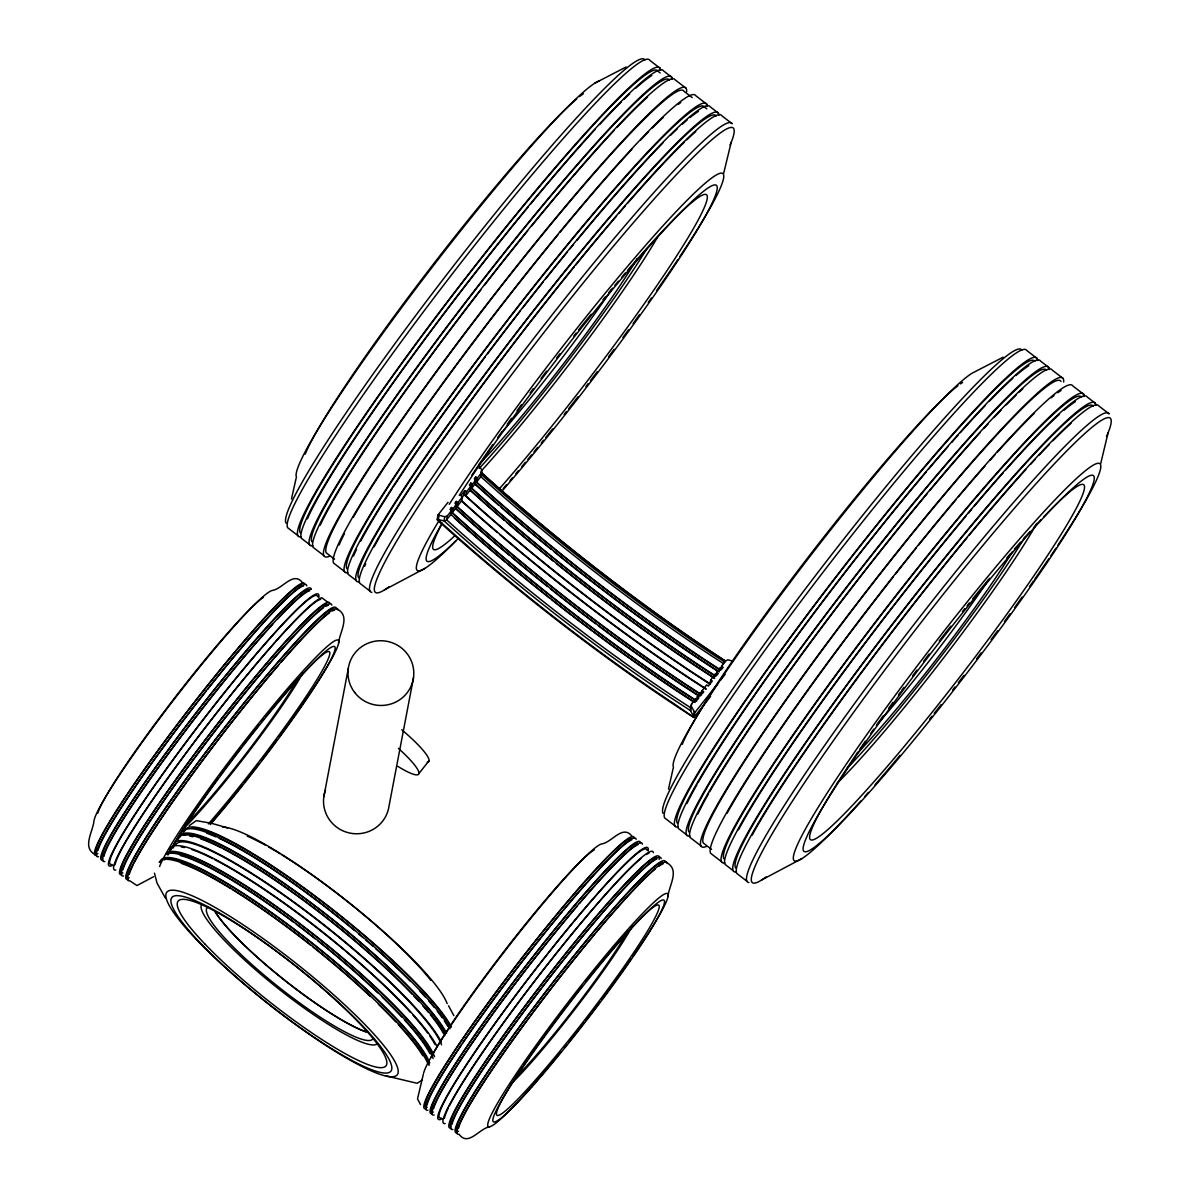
<?xml version="1.0" encoding="UTF-8"?>
<svg xmlns="http://www.w3.org/2000/svg" width="1199" height="1199" viewBox="0 0 1199 1199"><rect width="100%" height="100%" fill="white"/><g stroke="black" fill="none" stroke-linecap="round" stroke-linejoin="round"><path stroke-width="1.5" d="M323.82 796.795L348.295 668.487M448.036 502.336L438.025 514.956L437.095 519.811A363.357 60.55 38.4 0 0 693.876 717.452L710.587 696.394M438.025 514.956L439.134 515.21L438.22 519.946L457.523 537.182A362.323 60.385 38.4 0 0 673.298 703.258L693.876 717.452L694.806 712.611L718.336 682.935M413.505 677.705L389.031 806.013A32.928 32.343 10.8 0 1 348.564 832.78A32.928 32.343 10.8 0 1 325.469 790.216M439.134 515.21L444.784 516.769L444.005 520.861L460.701 535.773A356.897 59.485 38.4 0 0 673.224 699.347L690.609 710.662L693.382 716.343L694.296 711.606L691.149 706.106L691.598 703.948L695.885 698.552L697.443 699.751L698.882 697.953L697.308 696.754L700.741 692.437L702.299 693.636L703.723 691.838L702.164 690.639L706.736 684.869L708.294 686.083L712.296 681.047L710.722 679.833L715.293 674.078L716.852 675.277L718.276 673.478L716.717 672.279L720.149 667.963L721.708 669.162L723.132 667.363L721.573 666.164L725.845 660.769L727.868 659.81L732.634 661.084M696.559 700.666L679.923 689.83A355.429 59.231 38.4 0 1 468.269 526.916L452.293 512.632L453.042 508.721L451.468 507.522L450.045 509.32L451.603 510.534L447.332 515.93L446.583 519.841A2.338 1.813 -39.5 0 1 444.02 520.861L437.395 519.437M451.468 507.522L450.674 511.673L467.61 526.796A357.407 59.56 38.4 0 0 680.447 690.624L696.619 701.145M691.388 706.571L690.609 710.662A2.338 2.038 -69.1 0 1 690.849 707.86L674.213 697.024A355.429 59.231 38.4 0 1 462.559 534.11L446.583 519.841L450.869 514.446L451.603 510.534M701.415 694.551L684.779 683.715A355.429 59.231 38.4 0 1 473.125 520.801L457.134 506.518L457.883 502.606L456.324 501.407L455.53 505.558L472.466 520.681A357.407 59.56 38.4 0 0 685.303 684.509L701.46 695.03M452.293 512.632L455.71 508.316L456.459 504.404L454.901 503.205L456.324 501.407M457.134 506.518L461.705 500.762L462.454 496.851L460.896 495.652L464.882 490.616L466.441 491.815L465.707 495.727L481.683 510.01A355.429 59.231 38.4 0 0 693.337 672.924L709.973 683.745L710.722 679.833M457.883 502.606L464.088 494.752L464.882 490.616M470.353 485.82L470.877 483.062L472.436 484.261L471.702 488.173L487.678 502.456A355.429 59.231 38.4 0 0 699.332 665.355L714.454 675.202M465.707 495.727L470.263 489.971L471.012 486.06L469.453 484.861L470.877 483.062M475.209 479.705L475.733 476.932L477.292 478.146L476.543 482.058L492.534 496.326A355.429 59.231 38.4 0 0 704.188 659.24L720.824 670.076L721.573 666.164M471.702 488.173L475.119 483.856L475.868 479.945L474.309 478.731L475.733 476.932M481.279 472.841L481.788 470.113L478.896 465.077M481.788 470.113L480.829 476.662L476.543 482.058M690.864 707.86L691.598 703.948M695.39 701.16L695.885 698.552M696.814 699.362L697.308 696.754M700.246 695.045L700.741 692.437M701.67 693.247L702.164 690.639M714.799 676.686L715.293 674.078M715.968 676.191L716.717 672.279M719.64 670.571L720.149 667.963M338.568 643.159C339.617 631.708 351.652 615.102 335.885 608.507M423.367 1074.139L417.522 1098.898L420.534 1104.549M667.903 896.657C668.967 885.207 680.987 868.601 665.22 862.021M291.477 498.964L296.153 478.146M723.686 173.33L731.12 142.516M668.487 789.152L673.164 768.334M1100.712 463.518L1108.131 432.704M453.042 508.721L456.459 504.404M466.441 491.815L471.012 486.06M472.436 484.261L475.868 479.945M477.292 478.146L481.578 472.751M418.901 773.535L429.002 760.81M720.584 680.103L725.065 674.452M447.332 515.93L444.784 516.769M189.142 825.721L196.336 820.611L211.758 823.368M422.348 1079.999L417.087 1083.282L386.333 1075.953M384.534 589.833L424.911 568.401M761.545 880.021L801.921 858.589M153.607 876.709L136.971 885.551L129.792 880.77A171.472 14.688 -52.4 0 1 220.541 736.546A171.472 14.688 -52.4 0 1 338.028 609.931M626.163 66.979L594.944 83.091M1003.173 357.167L971.954 373.279A250.441 21.447 -52.4 0 0 795.596 575.205A250.441 21.447 -52.4 0 0 673.538 767.495M489.537 1126.88C479.42 1128.259 468.224 1147.038 459.142 1134.269A171.472 14.688 -52.4 0 1 549.876 990.044A171.472 14.688 -52.4 0 1 667.378 863.43M227.615 827.909L212.223 823.488M725.425 661.174L713.045 653.125A362.323 60.385 38.4 0 1 497.285 487.049L480.739 472.271M724.721 662.118L710.228 652.691A356.897 59.485 38.4 0 1 497.705 489.102L481.009 474.204A2.338 1.813 -39.5 0 1 480.829 476.662L496.806 490.931A355.429 59.231 38.4 0 0 708.459 653.845L723.596 663.691M719.4 669.597L704.712 660.035A357.407 59.56 38.4 0 1 491.875 496.221L474.939 481.084M719.4 671.875L702.764 661.039A355.429 59.231 38.4 0 1 491.11 498.125L475.119 483.856M716.507 670.451L703.288 661.833A357.407 59.56 38.4 0 1 554.043 551.69M714.559 675.711L699.856 666.149A357.407 59.56 38.4 0 1 487.019 502.336L470.083 487.199M714.544 677.99L697.908 667.154A355.429 59.231 38.4 0 1 486.254 504.254L470.263 489.971M714.589 678.469L698.432 667.948A357.407 59.56 38.4 0 1 556.351 563.59M710.033 684.239L693.861 673.703A357.407 59.56 38.4 0 1 481.024 509.89L464.088 494.752M705.986 688.796L689.35 677.96A355.429 59.231 38.4 0 1 477.697 515.045L461.705 500.762M706.031 689.275L689.875 678.754A357.407 59.56 38.4 0 1 499.953 534.784M699.991 696.349L683.355 685.513A355.429 59.231 38.4 0 1 471.702 522.599L455.71 508.316M698.567 695.87L683.88 686.308A357.407 59.56 38.4 0 1 598.376 625.833M695.135 702.464L678.499 691.628A355.429 59.231 38.4 0 1 466.846 528.714L450.869 514.446M693.711 701.985L679.024 692.423A357.407 59.56 38.4 0 1 593.52 631.948M660.124 68.268L649.828 60.355A295.838 25.344 -52.4 0 0 455.395 269.895A295.838 25.344 -52.4 0 0 287.685 527.755L297.981 535.668M671.785 77.246L663.542 70.921A295.838 25.344 -52.4 0 0 469.124 280.461A295.838 25.344 -52.4 0 0 301.414 538.321L309.642 544.646M686.188 88.336L675.217 79.898A295.838 25.344 -52.4 0 0 480.784 289.439A295.838 25.344 -52.4 0 0 313.074 547.299L324.045 555.736M706.781 104.193L695.795 95.74A295.838 25.344 -52.4 0 0 501.362 305.28A295.838 25.344 -52.4 0 0 333.652 563.14L344.638 571.593M718.441 113.171L710.198 106.831A295.838 25.344 -52.4 0 0 515.78 316.371A295.838 25.344 -52.4 0 0 348.07 574.231L356.298 580.571M1037.135 358.471L1026.839 350.543A295.838 25.344 -52.4 0 0 832.406 560.083A295.838 25.344 -52.4 0 0 664.696 817.943L674.992 825.871M1048.795 367.449L1040.567 361.109A295.838 25.344 -52.4 0 0 846.134 570.649A295.838 25.344 -52.4 0 0 678.424 828.509L686.652 834.849M1063.198 378.539L1052.227 370.086A295.838 25.344 -52.4 0 0 857.795 579.627A295.838 25.344 -52.4 0 0 690.084 837.487L701.07 845.939M1083.791 394.381L1072.805 385.928A295.838 25.344 -52.4 0 0 878.372 595.468A295.838 25.344 -52.4 0 0 710.662 853.328L721.648 861.781M1095.451 403.359L1087.223 397.019A295.838 25.344 -52.4 0 0 892.79 606.559A295.838 25.344 -52.4 0 0 725.08 864.419L733.308 870.759M660.154 72.929L657.876 71.176A292.166 25.029 -52.4 0 0 465.856 278.123A292.166 25.029 -52.4 0 0 300.23 532.776M692.183 97.584L683.94 91.244A292.166 25.029 -52.4 0 0 491.92 298.191A292.166 25.029 -52.4 0 0 326.293 552.844L334.536 559.184M706.811 108.839L704.532 107.086A292.166 25.029 -52.4 0 0 512.513 314.033A292.166 25.029 -52.4 0 0 346.886 568.686M711.547 849.372L703.303 843.032A292.166 25.029 -52.4 0 1 868.945 588.379A292.166 25.029 -52.4 0 1 1060.95 381.432M370.026 591.122L359.73 583.209A295.838 25.344 -52.4 0 1 527.44 325.349A295.838 25.344 -52.4 0 1 721.873 115.808L732.154 123.722A295.838 25.344 -52.4 0 0 529.868 343.469A295.838 25.344 -52.4 0 0 371.87 592.336M747.037 881.325L736.741 873.397A295.838 25.344 -52.4 0 1 904.451 615.537A295.838 25.344 -52.4 0 1 1098.884 405.996L1109.18 413.925A295.838 25.344 -52.4 0 0 906.879 633.657A295.838 25.344 -52.4 0 0 748.88 882.539M302.777 583.044C293.695 570.274 282.499 589.054 272.383 590.433A146.967 12.59 -52.4 0 0 177.437 695.105A146.967 12.59 -52.4 0 0 94.017 820.641C92.967 832.091 80.933 848.697 96.699 855.292A171.472 14.688 -52.4 0 1 187.434 711.067A171.472 14.688 -52.4 0 1 304.936 584.453M327.792 602.288L321.902 597.761A171.472 14.688 -52.4 0 0 197.49 737.685A171.472 14.688 -52.4 0 0 115.823 870.009M632.128 836.542C623.045 823.773 611.85 842.552 601.733 843.931A146.967 12.59 -52.4 0 0 508.451 946.446A146.967 12.59 -52.4 0 0 423.622 1073.06M474.819 484.051L490.451 498.02A357.407 59.56 38.4 0 0 498.439 505.019M469.963 490.166L485.595 504.135A357.407 59.56 38.4 0 0 504.419 520.486M461.405 500.957L477.037 514.926A357.407 59.56 38.4 0 0 497.21 532.446M455.41 508.511L471.042 522.479A357.407 59.56 38.4 0 0 509.185 555.212M454.466 518.133L466.186 528.594A357.407 59.56 38.4 0 0 505.738 562.496M448.561 1005.796L453.866 1015.643M165.387 898.066L157.054 883.138L154.446 873.142M694.296 711.606L694.806 712.611M725.47 660.949A363.357 60.55 38.4 0 1 481.339 472.451M553.488 561.282A357.407 59.56 38.4 0 1 549.187 557.805M547.763 556.651A357.407 59.56 38.4 0 1 507.147 522.824M551.195 549.382A357.407 59.56 38.4 0 1 501.137 507.357M592.066 630.869A357.407 59.56 38.4 0 1 573.137 616.481M571.683 615.372A357.407 59.56 38.4 0 1 551.36 599.53M549.921 598.391A357.407 59.56 38.4 0 1 507.132 563.665M595.468 623.645A357.407 59.56 38.4 0 1 577.993 610.366M576.539 609.257A357.407 59.56 38.4 0 1 550.431 588.844M547.553 586.551A357.407 59.56 38.4 0 1 511.988 557.55M682.216 744.339A237.147 20.308 -52.4 0 1 808.171 557.205A237.147 20.308 -52.4 0 1 957.926 385.733M960.399 383.905A237.147 20.308 -52.4 0 1 962.602 382.436M398.398 748.356A49.399 8.228 38.4 0 1 418.946 773.175A49.399 8.228 38.4 0 1 397.903 766.401M401.77 729.771A49.399 8.228 38.4 0 1 427.219 762.144M689.95 836.003A295.838 25.344 -52.4 0 1 848.427 584.677A295.838 25.344 -52.4 0 1 1049.275 369.517M706.151 846.569A295.838 25.344 -52.4 0 1 861.841 597.057A295.838 25.344 -52.4 0 1 1063.648 382.016M678.289 827.025A295.838 25.344 -52.4 0 1 836.752 575.7A295.838 25.344 -52.4 0 1 1037.615 360.539M663.047 813.237A293.126 25.104 -52.4 0 1 829.213 557.76A293.126 25.104 -52.4 0 1 1021.863 350.138M677.24 822.964A292.166 25.029 -52.4 0 1 842.867 568.311A292.166 25.029 -52.4 0 1 1034.887 361.364M860.852 800.962A250.441 21.447 -52.4 0 1 824.897 796.601A250.441 21.447 -52.4 0 1 1047.102 508.211A250.441 21.447 -52.4 0 1 1057.863 545.26M1055.914 548.198A250.441 21.447 -52.4 0 1 1050.894 555.692M1048.81 558.764A250.441 21.447 -52.4 0 1 1034.617 579.372M1033.493 580.99A250.441 21.447 -52.4 0 1 1029.446 586.746M1022.118 597.087A250.441 21.447 -52.4 0 1 1014.504 607.668M1010.068 613.798A250.441 21.447 -52.4 0 1 1004.462 621.502M997.643 630.749A250.441 21.447 -52.4 0 1 991.123 639.532M981.097 652.915A250.441 21.447 -52.4 0 1 976.571 658.895M964.041 675.292A250.441 21.447 -52.4 0 1 958.361 682.651M954.944 687.042A250.441 21.447 -52.4 0 1 952.665 689.98M941.14 704.652A250.441 21.447 -52.4 0 1 934.216 713.375M931.923 716.253A250.441 21.447 -52.4 0 1 929.63 719.13M900.044 755.355A250.441 21.447 -52.4 0 1 874.925 784.94M868.436 792.389A250.441 21.447 -52.4 0 1 864.599 796.736M688.9 831.941A292.166 25.029 -52.4 0 1 854.527 577.289A292.166 25.029 -52.4 0 1 1046.547 370.341M1036.73 523.453A189.442 16.231 -52.4 0 1 837.112 783.217M1043.7 516.874A223.853 19.169 -52.4 0 1 1041.991 563.845A223.853 19.169 -52.4 0 1 845.175 812.937A223.853 19.169 -52.4 0 1 857.72 752.268M859.848 749.15A223.853 19.169 -52.4 0 1 865.318 741.222M870.774 733.383A223.853 19.169 -52.4 0 1 873.771 729.127M876.844 724.796A223.853 19.169 -52.4 0 1 883.138 715.968M888.534 708.489A223.853 19.169 -52.4 0 1 892.925 702.449M898.471 694.865A223.853 19.169 -52.4 0 1 900.704 691.823M901.828 690.309A223.853 19.169 -52.4 0 1 903.941 687.462M912.544 675.921A223.853 19.169 -52.4 0 1 916.935 670.091M923.59 661.308A223.853 19.169 -52.4 0 1 929.15 654.025M939.237 640.97A223.853 19.169 -52.4 0 1 950.837 626.163M962.467 611.535A223.853 19.169 -52.4 0 1 964.76 608.657M967.068 605.795A223.853 19.169 -52.4 0 1 969.347 602.977M972.749 598.781A223.853 19.169 -52.4 0 1 989.55 578.353M1006.8 557.955A223.853 19.169 -52.4 0 1 1010.622 553.518M1014.414 549.157A223.853 19.169 -52.4 0 1 1020.604 542.113M1024.246 538.036A223.853 19.169 -52.4 0 1 1030.106 531.517M1033.493 527.8A223.853 19.169 -52.4 0 1 1040.972 519.752M766.071 876.919A293.126 25.104 -52.4 0 1 915.826 629.265A293.126 25.104 -52.4 0 1 1106.512 436.511M735.557 867.851A292.166 25.029 -52.4 0 1 901.183 613.199A292.166 25.029 -52.4 0 1 1093.203 406.251M736.606 871.913A295.838 25.344 -52.4 0 1 895.083 620.587A295.838 25.344 -52.4 0 1 1095.931 405.427M723.896 858.874A292.166 25.029 -52.4 0 1 889.523 604.221A292.166 25.029 -52.4 0 1 1081.543 397.274M724.945 862.935A295.838 25.344 -52.4 0 1 883.408 611.61A295.838 25.344 -52.4 0 1 1084.271 396.449M738.509 829.783A292.166 25.029 -52.4 0 1 965.914 516.14M968.252 513.352A292.166 25.029 -52.4 0 1 971.73 509.23M974.023 506.503A292.166 25.029 -52.4 0 1 1003.308 472.676M1005.766 469.903A292.166 25.029 -52.4 0 1 1059.466 414.269M1064.127 410.178A292.166 25.029 -52.4 0 1 1075.458 401.605M727.044 813.297A292.166 25.029 -52.4 0 1 893.375 576.764M895.668 573.856A292.166 25.029 -52.4 0 1 916.291 547.958M918.554 545.155A292.166 25.029 -52.4 0 1 956.158 499.503M958.466 496.776A292.166 25.029 -52.4 0 1 985.143 465.826M990.134 460.191A292.166 25.029 -52.4 0 1 995.005 454.736M997.403 452.083A292.166 25.029 -52.4 0 1 1034.317 413.265M1051.193 397.858A292.166 25.029 -52.4 0 1 1053.966 395.595M1057.758 392.732A292.166 25.029 -52.4 0 1 1061.055 390.514M988.561 579.881A156.425 13.399 -52.4 0 1 876.409 725.32M1012.526 551.495A160.096 13.714 -52.4 0 1 857.27 753.332M1024.725 537.317A182.113 15.602 -52.4 0 1 846.674 768.769M686.922 803.555A292.166 25.029 -52.4 0 1 696.919 784.701M698.028 782.752A292.166 25.029 -52.4 0 1 926.227 471.956M928.506 469.244A292.166 25.029 -52.4 0 1 947.824 446.792M951.631 442.446A292.166 25.029 -52.4 0 1 957.881 435.372M960.339 432.629A292.166 25.029 -52.4 0 1 985.203 405.592M989.325 401.275A292.166 25.029 -52.4 0 1 1012.81 378.359M1015.958 375.557A292.166 25.029 -52.4 0 1 1028.802 365.695M697.893 813.986A292.166 25.029 -52.4 0 1 708.579 793.678M709.688 791.73A292.166 25.029 -52.4 0 1 927.397 493.418M929.75 490.601A292.166 25.029 -52.4 0 1 980.347 432.344M983.794 428.568A292.166 25.029 -52.4 0 1 988.276 423.712M994.046 417.537A292.166 25.029 -52.4 0 1 1001 410.253M1006.291 404.827A292.166 25.029 -52.4 0 1 1016.078 395.16M1019.42 391.968A292.166 25.029 -52.4 0 1 1022.822 388.821M752.103 835.208A292.166 25.029 -52.4 0 1 858.784 676.386M859.848 674.947A292.166 25.029 -52.4 0 1 966.934 537.901M969.317 535.024A292.166 25.029 -52.4 0 1 1025.834 469.543M1030.466 464.478A292.166 25.029 -52.4 0 1 1034.932 459.622M1039.278 454.976A292.166 25.029 -52.4 0 1 1049.005 444.784M1052.947 440.737A292.166 25.029 -52.4 0 1 1071.127 423.247M184.436 831.536A171.472 28.581 38.4 0 1 306.659 889.778A171.472 28.581 38.4 0 1 451.483 1026.958M183.012 833.335A171.472 28.581 38.4 0 1 305.235 891.576A171.472 28.581 38.4 0 1 450.06 1028.757M179.58 837.651A171.472 28.581 38.4 0 1 301.803 895.893A171.472 28.581 38.4 0 1 446.627 1033.088M183.732 835.238A169.494 28.251 38.4 0 1 313.913 905.32A169.494 28.251 38.4 0 1 445.773 1033.283M178.156 839.45A171.472 28.581 38.4 0 1 300.379 897.691A171.472 28.581 38.4 0 1 445.204 1034.887M173.525 847.858A171.472 28.581 38.4 0 1 292.256 900.854A171.472 28.581 38.4 0 1 441.307 1041.901M175.654 844.935A169.494 28.251 38.4 0 1 305.88 911.33A169.494 28.251 38.4 0 1 441.562 1044.809M169.599 850.256A171.472 28.581 38.4 0 1 293.275 909.561A171.472 28.581 38.4 0 1 437.305 1046.937M166.406 853.283A171.472 28.581 38.4 0 1 300.829 924.369A171.472 28.581 38.4 0 1 434.548 1056.724M169.179 853.598A169.494 28.251 38.4 0 1 304.351 927.471A169.494 28.251 38.4 0 1 433.004 1055.6M166.211 854.153A171.472 28.581 38.4 0 1 302.972 928.895A171.472 28.581 38.4 0 1 433.124 1058.522M160.186 862.126A171.472 28.581 38.4 0 1 288.899 925.163A171.472 28.581 38.4 0 1 429.707 1062.839M164.323 859.713A169.494 28.251 38.4 0 1 304.531 937.468A169.494 28.251 38.4 0 1 429.212 1065.192M159.242 862.426A171.472 28.581 38.4 0 1 290.997 929.6A171.472 28.581 38.4 0 1 428.268 1064.637M377.535 1043.46A112.151 18.689 38.4 0 1 281.87 991.423A112.151 18.689 38.4 0 1 201.117 905.62M373.339 1037.69A105.692 17.61 38.4 0 1 278.932 987.242A105.692 17.61 38.4 0 1 208.371 906.834M365.92 1031.739A105.692 17.61 38.4 0 1 283.623 979.448A106.201 17.7 38.4 0 1 214.966 911.495M215.295 911.81A105.692 17.61 38.4 0 0 283.623 979.448A106.201 17.7 38.4 0 0 366.309 1031.994M222.609 827.085A146.967 24.49 38.4 0 1 344.338 898.95A146.967 24.49 38.4 0 1 447.152 1003.668M192.095 828.179A169.494 28.251 38.4 0 1 325.768 904.541A169.494 28.251 38.4 0 1 450.629 1027.168M206.828 833.215A169.494 28.251 38.4 0 1 215.85 836.827M219.162 838.326A169.494 28.251 38.4 0 1 354.604 930.574M358.771 934.066A169.494 28.251 38.4 0 1 363.087 937.708M365.935 940.166A169.494 28.251 38.4 0 1 373.009 946.296M375.797 948.754A169.494 28.251 38.4 0 1 410.223 981.112M419.95 991.198A169.494 28.251 38.4 0 1 425.135 996.834M428.777 1000.94A169.494 28.251 38.4 0 1 434.308 1007.46M437.26 1011.147A169.494 28.251 38.4 0 1 442.176 1017.696M444.304 1020.769A169.494 28.251 38.4 0 1 447.827 1026.419M189.817 836.198A169.494 28.251 38.4 0 1 193.024 836.722M200.623 838.85A169.494 28.251 38.4 0 1 221.305 847.843M223.119 848.772A169.494 28.251 38.4 0 1 412.381 994.436M413.745 995.874A169.494 28.251 38.4 0 1 419.021 1001.555M422.737 1005.706A169.494 28.251 38.4 0 1 428.403 1012.316M430.471 1014.834A169.494 28.251 38.4 0 1 443.69 1033.823M181.259 846.989A169.494 28.251 38.4 0 1 184.466 847.513M192.065 849.656A169.494 28.251 38.4 0 1 212.748 858.634M214.561 859.563A169.494 28.251 38.4 0 1 343.978 949.818M345.357 950.987A169.494 28.251 38.4 0 1 410.448 1012.361M412.951 1015.133A169.494 28.251 38.4 0 1 427.623 1033.013M429.856 1036.161A169.494 28.251 38.4 0 1 435.132 1044.629M180.24 855.472A169.494 28.251 38.4 0 1 293.275 921.971M296.213 924.174A169.494 28.251 38.4 0 1 315.097 938.742M318.005 941.035A169.494 28.251 38.4 0 1 377.91 992.952M381.911 996.789A169.494 28.251 38.4 0 1 401.86 1017.082M404.468 1019.914A169.494 28.251 38.4 0 1 429.782 1053.426M181.214 863.325A169.494 28.251 38.4 0 1 230.673 888.564M232.381 889.613A169.494 28.251 38.4 0 1 310.241 944.857M313.149 947.165A169.494 28.251 38.4 0 1 370.341 996.489M378.374 1004.177A169.494 28.251 38.4 0 1 395.685 1021.773M398.323 1024.62A169.494 28.251 38.4 0 1 422.782 1055.66M247.234 836.123A139.803 23.306 38.4 0 1 265.459 845.22M268.576 846.959A139.803 23.306 38.4 0 1 280.041 853.748M281.72 854.782A139.803 23.306 38.4 0 1 430.711 980.257M426.05 1108.79A171.472 14.688 -52.4 0 1 516.784 964.566A171.472 14.688 -52.4 0 1 634.271 837.951M427.234 1107.217A169.494 14.523 -52.4 0 1 507.956 976.421A169.494 14.523 -52.4 0 1 630.944 838.116M427.069 1105.013A169.494 14.523 -52.4 0 1 461.705 1044.614M462.664 1043.19A169.494 14.523 -52.4 0 1 562.436 911.39M563.56 910.056A169.494 14.523 -52.4 0 1 631.768 839.81M427.878 1110.199A171.472 14.688 -52.4 0 1 518.627 965.989A171.472 14.688 -52.4 0 1 636.114 839.36M432.299 1113.601A171.472 14.688 -52.4 0 1 523.034 969.377A171.472 14.688 -52.4 0 1 640.521 842.762M433.483 1112.028A169.494 14.523 -52.4 0 1 514.206 981.232A169.494 14.523 -52.4 0 1 637.194 842.927M433.573 1108.745A169.494 14.523 -52.4 0 1 577.064 906.234M579.462 903.417A169.494 14.523 -52.4 0 1 638.018 844.621M434.143 1115.01A171.472 14.688 -52.4 0 1 524.877 970.8A171.472 14.688 -52.4 0 1 642.364 844.186M442.266 1118.697A171.472 14.688 -52.4 0 1 530.752 975.327A171.472 14.688 -52.4 0 1 648.119 850.945M441.202 1117.978A169.494 14.523 -52.4 0 1 530.902 975.416A169.494 14.523 -52.4 0 1 647.04 850.256M444.364 1118.322A169.494 14.523 -52.4 0 1 448.426 1107.801M449.445 1105.793A169.494 14.523 -52.4 0 1 540.554 973.543A169.494 14.523 -52.4 0 1 641.12 858.379M646.426 854.467A169.494 14.523 -52.4 0 1 649.049 853.118M445.174 1123.508A171.472 14.688 -52.4 0 1 535.908 979.283A171.472 14.688 -52.4 0 1 653.395 852.669M451.049 1128.034A171.472 14.688 -52.4 0 1 546.354 977.904A171.472 14.688 -52.4 0 1 659.15 859.443M450.794 1126.281A169.494 14.523 -52.4 0 1 537.422 989.804A169.494 14.523 -52.4 0 1 655.943 857.36M452.083 1124.272A169.494 14.523 -52.4 0 1 457.164 1111.728M457.838 1110.424A169.494 14.523 -52.4 0 1 560.667 963.666A169.494 14.523 -52.4 0 1 656.767 859.069M452.892 1129.458A171.472 14.688 -52.4 0 1 543.627 985.233A171.472 14.688 -52.4 0 1 661.129 858.619M457.299 1132.845A171.472 14.688 -52.4 0 1 548.048 988.635A171.472 14.688 -52.4 0 1 665.535 862.006M458.498 1131.271A169.494 14.523 -52.4 0 1 539.22 1000.476A169.494 14.523 -52.4 0 1 662.193 862.171M458.588 1128.004A169.494 14.523 -52.4 0 1 594.809 934.111M596.023 932.657A169.494 14.523 -52.4 0 1 655.104 869.14M658.806 866.292A169.494 14.523 -52.4 0 1 663.032 863.88M560.982 1051.838A146.967 12.59 -52.4 0 1 495.831 1106.152A146.967 12.59 -52.4 0 1 633.881 922.75A146.967 12.59 -52.4 0 1 633.132 956.008M631.139 958.885A146.967 12.59 -52.4 0 1 618.414 976.855M617.365 978.309A146.967 12.59 -52.4 0 1 601.898 999.352M599.605 1002.394A146.967 12.59 -52.4 0 1 586.191 1020.019M583.928 1022.927A146.967 12.59 -52.4 0 1 573.811 1035.846M572.702 1037.255A146.967 12.59 -52.4 0 1 569.195 1041.661M566.842 1044.584A146.967 12.59 -52.4 0 1 564.489 1047.506M586.026 981.367A132.624 11.361 -52.4 0 1 654.549 918.719A132.624 11.361 -52.4 0 1 533.045 1082.727A132.624 11.361 -52.4 0 1 522.569 1067.035M523.693 1065.386A132.624 11.361 -52.4 0 1 582.519 985.788M632.652 925.478A112.151 9.607 -52.4 0 1 576.509 1007.205A112.151 9.607 -52.4 0 1 511.044 1083.881M627.766 931.263A105.692 9.052 -52.4 0 1 576.344 1005.856A105.692 9.052 -52.4 0 1 516.14 1076.897M431.07 1057.593A139.803 11.975 -52.4 0 1 512.962 939.866A139.803 11.975 -52.4 0 1 594.269 849.881M97.823 813.207A139.803 11.975 -52.4 0 1 172.027 701.31A139.803 11.975 -52.4 0 1 263.435 597.297M97.883 853.718A169.494 14.523 -52.4 0 1 178.606 722.922A169.494 14.523 -52.4 0 1 301.593 584.617M97.973 850.436A169.494 14.523 -52.4 0 1 206.408 690.804M207.532 689.38A169.494 14.523 -52.4 0 1 303.437 586.026M98.543 856.7A171.472 14.688 -52.4 0 1 189.277 712.491A171.472 14.688 -52.4 0 1 306.764 585.861M102.949 860.103A171.472 14.688 -52.4 0 1 193.698 715.878A171.472 14.688 -52.4 0 1 311.185 589.264M102.694 858.349A169.494 14.523 -52.4 0 1 189.322 721.873A169.494 14.523 -52.4 0 1 307.843 589.428M103.983 856.326A169.494 14.523 -52.4 0 1 165.387 757.858A169.494 14.523 -52.4 0 1 272.683 624.289M277.583 618.984A169.494 14.523 -52.4 0 1 309.687 590.837M104.793 861.511A171.472 14.688 -52.4 0 1 186.459 729.187A171.472 14.688 -52.4 0 1 310.871 589.264M112.931 865.198A171.472 14.688 -52.4 0 1 201.417 721.828A171.472 14.688 -52.4 0 1 318.784 597.447M111.867 864.479A169.494 14.523 -52.4 0 1 201.552 721.918A169.494 14.523 -52.4 0 1 317.69 596.757M115.014 864.824A169.494 14.523 -52.4 0 1 274.871 642.604M275.95 641.39A169.494 14.523 -52.4 0 1 320.718 599.335M121.713 874.536A171.472 14.688 -52.4 0 1 212.448 730.311A171.472 14.688 -52.4 0 1 329.935 603.697M122.898 872.962A169.494 14.523 -52.4 0 1 203.62 742.166A169.494 14.523 -52.4 0 1 326.608 603.861M122.987 869.68A169.494 14.523 -52.4 0 1 211.579 735.542A169.494 14.523 -52.4 0 1 323.22 607.983M326.218 606.109A169.494 14.523 -52.4 0 1 328.436 605.27M123.542 875.944A171.472 14.688 -52.4 0 1 214.291 731.735A171.472 14.688 -52.4 0 1 331.778 605.12M127.963 879.347A171.472 14.688 -52.4 0 1 218.698 735.137A171.472 14.688 -52.4 0 1 336.185 608.507M129.147 877.773A169.494 14.523 -52.4 0 1 209.87 746.977A169.494 14.523 -52.4 0 1 332.857 608.672M129.237 874.491A169.494 14.523 -52.4 0 1 133.059 865.064M134.063 863.04A169.494 14.523 -52.4 0 1 186.07 783.097M187.074 781.703A169.494 14.523 -52.4 0 1 278.663 665.025M281.001 662.328A169.494 14.523 -52.4 0 1 329.47 612.794M332.468 610.92A169.494 14.523 -52.4 0 1 334.686 610.081M302.613 673.313A112.151 9.607 -52.4 0 1 247.294 753.527A112.151 9.607 -52.4 0 1 182.997 829.138M297.592 679.263A105.692 9.052 -52.4 0 1 244.731 755.31A105.692 9.052 -52.4 0 1 185.35 824.792M159.602 866.502A146.967 12.59 -52.4 0 1 248.208 736.576A146.967 12.59 -52.4 0 1 337.324 639.981A146.967 12.59 -52.4 0 1 279.322 736.726M277.089 739.768A146.967 12.59 -52.4 0 1 261.322 760.691M259.089 763.598A146.967 12.59 -52.4 0 1 244.461 782.347M242.183 785.225A146.967 12.59 -52.4 0 1 210.469 823.758M167.92 855.037A139.803 11.975 -52.4 0 1 280.446 699.631A139.803 11.975 -52.4 0 1 327.672 665.655A139.803 11.975 -52.4 0 1 210.29 824.552M266.073 716.268A132.624 11.361 -52.4 0 1 324.494 666.539A132.624 11.361 -52.4 0 1 208.371 823.938M171.232 849.357A132.624 11.361 -52.4 0 1 218.023 778.376M220.121 775.513A132.624 11.361 -52.4 0 1 240.834 748.056M243.082 745.149A132.624 11.361 -52.4 0 1 259.044 724.93M261.397 722.023A132.624 11.361 -52.4 0 1 263.735 719.13M312.939 545.8A295.838 25.344 -52.4 0 1 471.402 294.489A295.838 25.344 -52.4 0 1 672.264 79.329M296.528 477.292A250.441 21.447 -52.4 0 1 426.499 274.616A250.441 21.447 -52.4 0 1 599.425 80.873M329.125 556.381A295.838 25.344 -52.4 0 1 484.816 306.869A295.838 25.344 -52.4 0 1 686.622 91.828M301.279 536.822A295.838 25.344 -52.4 0 1 459.742 285.512A295.838 25.344 -52.4 0 1 660.604 70.336M286.036 523.049A293.126 25.104 -52.4 0 1 452.203 267.572A293.126 25.104 -52.4 0 1 644.852 59.95M459.262 495.457A237.147 20.308 -52.4 0 1 656.872 237.897A237.147 20.308 -52.4 0 1 694.776 234.12A237.147 20.308 -52.4 0 1 501.901 491.2M458.108 538.651A237.147 20.308 -52.4 0 1 442.161 523.169M449.235 504.299A250.441 21.447 -52.4 0 1 671.455 216.569A250.441 21.447 -52.4 0 1 679.878 256.541M677.915 259.479A250.441 21.447 -52.4 0 1 656.467 290.802M651.402 298.011A250.441 21.447 -52.4 0 1 648.269 302.433M639.696 314.438A250.441 21.447 -52.4 0 1 633.057 323.61M628.576 329.77A250.441 21.447 -52.4 0 1 622.91 337.474M614.113 349.344A250.441 21.447 -52.4 0 1 608.567 356.762M597.282 371.69A250.441 21.447 -52.4 0 1 590.448 380.653M588.169 383.62A250.441 21.447 -52.4 0 1 585.891 386.573M577.933 396.854A250.441 21.447 -52.4 0 1 568.746 408.604M566.438 411.542A250.441 21.447 -52.4 0 1 564.13 414.464M552.619 428.927A250.441 21.447 -52.4 0 1 545.785 437.425M543.537 440.198A250.441 21.447 -52.4 0 1 541.289 442.971M537.632 447.467A250.441 21.447 -52.4 0 1 533.96 451.948M531.517 454.916A250.441 21.447 -52.4 0 1 527.875 459.337M525.447 462.259A250.441 21.447 -52.4 0 1 521.835 466.606M518.238 470.892A250.441 21.447 -52.4 0 1 515.87 473.725M512.348 477.891A250.441 21.447 -52.4 0 1 510.025 480.634M506.577 484.681A250.441 21.447 -52.4 0 1 503.19 488.637M455.965 540.749A250.441 21.447 -52.4 0 1 438.279 521.865M311.89 541.753A292.166 25.029 -52.4 0 1 477.517 287.101A292.166 25.029 -52.4 0 1 669.537 80.153M627.572 270.36A223.853 19.169 -52.4 0 1 691.373 232.081A223.853 19.169 -52.4 0 1 498.934 489.312M454.796 535.818A223.853 19.169 -52.4 0 1 441.307 525.102M471.597 475.628A223.853 19.169 -52.4 0 1 492.774 444.589M497.78 437.5A223.853 19.169 -52.4 0 1 501.901 431.685M507.192 424.281A223.853 19.169 -52.4 0 1 511.523 418.286M517.009 410.732A223.853 19.169 -52.4 0 1 521.46 404.677M530.123 392.972A223.853 19.169 -52.4 0 1 533.36 388.626M541.034 378.434A223.853 19.169 -52.4 0 1 546.579 371.12M556.606 358.036A223.853 19.169 -52.4 0 1 559.933 353.735M573.826 335.96A223.853 19.169 -52.4 0 1 576.149 333.022M578.488 330.07A223.853 19.169 -52.4 0 1 591.197 314.198M602.962 299.735A223.853 19.169 -52.4 0 1 605.375 296.812M608.957 292.466A223.853 19.169 -52.4 0 1 612.539 288.165M614.907 285.332A223.853 19.169 -52.4 0 1 618.414 281.136M621.891 277.029A223.853 19.169 -52.4 0 1 625.308 272.997M389.061 586.716A293.126 25.104 -52.4 0 1 537.527 340.756A293.126 25.104 -52.4 0 1 730.086 145.004M358.546 577.663A292.166 25.029 -52.4 0 1 524.173 323.011A292.166 25.029 -52.4 0 1 716.193 116.063M359.595 581.725A295.838 25.344 -52.4 0 1 518.058 330.399A295.838 25.344 -52.4 0 1 718.92 115.239M347.935 572.747A295.838 25.344 -52.4 0 1 506.398 321.422A295.838 25.344 -52.4 0 1 707.26 106.261M353.495 556.081A292.166 25.029 -52.4 0 1 356.568 549.277M360.584 541.319A292.166 25.029 -52.4 0 1 392.238 488.578M393.362 486.854A292.166 25.029 -52.4 0 1 485.415 356.673M487.648 353.705A292.166 25.029 -52.4 0 1 515.945 316.671M517.069 315.217A292.166 25.029 -52.4 0 1 520.471 310.826M522.749 307.903A292.166 25.029 -52.4 0 1 543.417 281.69M545.71 278.812A292.166 25.029 -52.4 0 1 567.472 251.85M569.87 248.912A292.166 25.029 -52.4 0 1 573.467 244.536M577.064 240.175A292.166 25.029 -52.4 0 1 662.972 142.891M670.526 135.337A292.166 25.029 -52.4 0 1 677.405 128.713M682.456 124.082A292.166 25.029 -52.4 0 1 687.117 119.99M689.995 117.592A292.166 25.029 -52.4 0 1 698.447 111.417M339.077 544.99A292.166 25.029 -52.4 0 1 344.473 533.54M353.27 517.383A292.166 25.029 -52.4 0 1 455.695 366.13M456.774 364.676A292.166 25.029 -52.4 0 1 557.865 234.899M560.263 231.992A292.166 25.029 -52.4 0 1 631.843 149.365M640.431 140.223A292.166 25.029 -52.4 0 1 648.569 131.8M652.421 127.918A292.166 25.029 -52.4 0 1 663.002 117.622M678.274 104.388A292.166 25.029 -52.4 0 1 680.747 102.544M611.55 289.693A156.425 13.399 -52.4 0 1 501.991 432.18M637.224 258.459A160.096 13.714 -52.4 0 1 479.001 464.448M646.831 248.583A182.113 15.602 -52.4 0 1 479.195 468.479M657.622 236.967A189.442 16.231 -52.4 0 1 481.443 470.757M307.379 518.897A292.166 25.029 -52.4 0 1 528.01 207.172M530.408 204.265A292.166 25.029 -52.4 0 1 595.124 129.387M599.59 124.546A292.166 25.029 -52.4 0 1 621.412 101.84M623.87 99.427A292.166 25.029 -52.4 0 1 629.655 93.837M635.8 88.156A292.166 25.029 -52.4 0 1 651.791 75.507M305.205 454.136A237.147 20.308 -52.4 0 1 426.409 273.207A237.147 20.308 -52.4 0 1 576.704 98.947M579.567 96.594A237.147 20.308 -52.4 0 1 583.388 93.717M320.238 525.207A292.166 25.029 -52.4 0 1 332.678 501.542M333.442 500.223A292.166 25.029 -52.4 0 1 480.949 289.738M484.351 285.362A292.166 25.029 -52.4 0 1 527.68 230.808M531.277 226.386A292.166 25.029 -52.4 0 1 571.024 178.816M572.133 177.527A292.166 25.029 -52.4 0 1 614.173 130.406M617.035 127.349A292.166 25.029 -52.4 0 1 647.46 97.134M364.661 566.273A292.166 25.029 -52.4 0 1 365.695 563.785M374.118 546.819A292.166 25.029 -52.4 0 1 379.334 537.452M380.098 536.148A292.166 25.029 -52.4 0 1 574.336 266.733M575.535 265.249A292.166 25.029 -52.4 0 1 616.571 216.015M618.789 213.452A292.166 25.029 -52.4 0 1 625.279 205.928M627.856 202.961A292.166 25.029 -52.4 0 1 684.554 142.007M686.847 139.788A292.166 25.029 -52.4 0 1 695.72 131.62M354.679 692.497A32.928 32.343 10.8 0 0 411.227 685.843A32.928 32.343 10.8 0 0 376.786 640.955A32.928 32.343 10.8 0 0 354.679 692.497M885.387 773.895A237.147 20.308 -52.4 0 0 1093.833 476.138A237.147 20.308 -52.4 0 0 866.847 740.353A237.147 20.308 -52.4 0 0 885.387 773.895M196.276 939.431A146.967 24.49 38.4 0 0 392.717 1076.732A146.967 24.49 38.4 0 0 256.931 934.216A146.967 24.49 38.4 0 0 196.276 939.431M199.768 942.444A139.803 23.306 38.4 0 0 386.633 1073.045A139.803 23.306 38.4 0 0 257.47 937.483A139.803 23.306 38.4 0 0 199.768 942.444M204.639 943.733A132.624 22.107 38.4 0 0 381.911 1067.635A132.624 22.107 38.4 0 0 259.374 939.027A132.624 22.107 38.4 0 0 204.639 943.733M531.652 1087.163A139.803 11.975 -52.4 0 0 664.396 902.877A139.803 11.975 -52.4 0 0 540.149 1042.59A139.803 11.975 -52.4 0 0 531.652 1087.163"/></g></svg>
